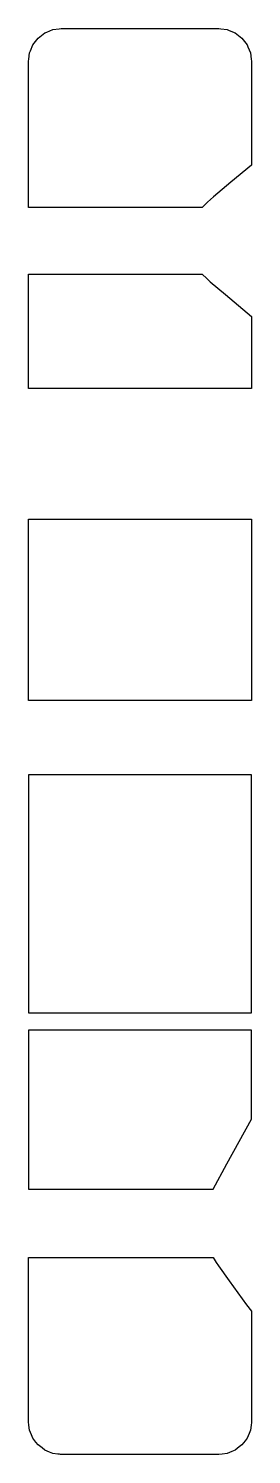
# Model space of a CAD drawing. Header units: metres. Extents: x 2.4 to 16, y -16 to 71.
import ezdxf

# ---------------------------------------------------------------- set-up
doc = ezdxf.new("R2010")
doc.units = ezdxf.units.M

msp = doc.modelspace()

# ---------------------------------------------------------------- linework, layer by layer
for p, q in [((2.986, 70.414), (3.084, 70.49)), ((3.084, 70.49), (3.4, 70.732)), ((3.4, 70.732), (3.515, 70.78)), ((3.515, 70.78), (3.882, 70.932)), ((3.882, 70.932), (4.277, 70.984)), ((4.277, 70.984), (4.4, 71)), ((4.4, 71), (5.422, 71)), ((5.422, 71), (13.881, 71)), ((13.881, 71), (14, 71)), ((14, 71), (14.133, 70.983)), ((14.133, 70.983), (14.518, 70.932)), ((14.518, 70.932), (14.641, 70.881)), ((14.641, 70.881), (15, 70.732)), ((15, 70.732), (15.106, 70.651)), ((15.106, 70.651), (15.414, 70.414)), ((2.468, 69.518), (2.516, 69.632)), ((2.516, 69.632), (2.668, 70)), ((2.668, 70), (2.743, 70.098)), ((2.743, 70.098), (2.986, 70.414)), ((15.414, 70.414), (15.496, 70.308)), ((15.496, 70.308), (15.732, 70)), ((15.732, 70), (15.783, 69.876)), ((15.783, 69.876), (15.932, 69.518)), ((2.4, 69), (2.416, 69.123)), ((2.4, 60.321), (2.4, 69)), ((2.416, 69.123), (2.468, 69.518)), ((15.932, 69.518), (15.983, 69.133)), ((15.983, 69.133), (16, 69)), ((16, 69), (16, 65.419)), ((16, 65.419), (16, 64.99)), ((16, 64.99), (16, 63.97)), ((16, 63.97), (16, 62.659)), ((16, 63.97), (16, 63.97)), ((16, 62.659), (14.739, 61.63)), ((14.739, 61.63), (13.692, 60.737)), ((2.4, 60.089), (2.4, 60.321)), ((5.827, 60.089), (2.4, 60.089)), ((13, 60.089), (5.827, 60.089)), ((13.319, 60.405), (13, 60.089)), ((13.692, 60.737), (13.319, 60.405)), ((2.4, 55.807), (2.4, 56.015)), ((2.4, 56.015), (9.573, 56.015)), ((2.4, 49.416), (2.4, 55.807)), ((9.573, 56.015), (13, 56.015)), ((13, 56.015), (13.271, 55.746)), ((13.271, 55.746), (13.484, 55.547)), ((13.484, 55.547), (14.409, 54.766)), ((14.409, 54.766), (16, 53.424)), ((16, 53.424), (16, 50.184)), ((16, 50.184), (16, 49.894)), ((16, 50.184), (16, 50.184)), ((16, 49.894), (16, 49.047)), ((2.4, 49.316), (2.4, 49.416)), ((2.4, 49.047), (2.4, 49.316)), ((14.945, 49.047), (2.4, 49.047)), ((16, 49.047), (14.945, 49.047)), ((2.4, 40.76), (2.4, 41.058)), ((2.4, 41.058), (3.455, 41.058)), ((3.455, 41.058), (16, 41.058)), ((16, 41.058), (16, 40.387)), ((2.4, 40.387), (2.4, 40.76)), ((2.4, 36.633), (2.4, 40.387)), ((16, 40.387), (16, 34.13)), ((16, 40.387), (16, 40.387)), ((2.4, 34.13), (2.4, 36.633)), ((2.4, 32.25), (2.4, 34.13)), ((16, 34.13), (16, 29.994)), ((2.4, 29.994), (2.4, 32.25)), ((9.505, 29.994), (2.4, 29.994)), ((16, 29.994), (9.505, 29.994)), ((8.895, 25.47), (2.4, 25.47)), ((2.4, 25.47), (2.4, 23.632)), ((16, 25.47), (8.895, 25.47)), ((16, 21.334), (16, 25.47)), ((2.4, 23.632), (2.4, 21.334)), ((2.4, 21.334), (2.4, 19.659)), ((16, 18.542), (16, 21.334)), ((2.4, 19.659), (2.4, 18.542)), ((2.4, 18.542), (2.4, 15.087)), ((16, 10.942), (16, 18.542)), ((2.4, 15.087), (2.4, 10.942)), ((2.4, 10.942), (4.065, 10.942)), ((4.065, 10.942), (16, 10.942)), ((16, 10.942), (16, 10.942)), ((14.335, 9.881), (2.4, 9.881)), ((2.4, 9.881), (2.4, 6.461)), ((16, 9.881), (14.335, 9.881)), ((16, 9.612), (16, 9.881)), ((16, 4.466), (16, 9.612)), ((2.4, 6.461), (2.4, 2.576)), ((14.501, 1.724), (16, 4.466)), ((16, 4.466), (16, 4.466)), ((2.4, 2.576), (2.4, 0.178)), ((13.656, 0.178), (14.501, 1.724)), ((2.4, 0.178), (4.727, 0.178)), ((4.727, 0.178), (13.656, 0.178)), ((2.4, -4.424), (2.4, -3.985)), ((2.4, -3.985), (9.91, -3.985)), ((9.91, -3.985), (13.656, -3.985)), ((13.656, -3.985), (13.847, -4.294)), ((13.847, -4.294), (13.981, -4.495)), ((2.4, -13.962), (2.4, -4.424)), ((13.981, -4.495), (14.639, -5.408)), ((14.639, -5.408), (15.706, -6.872)), ((15.706, -6.872), (16, -7.253)), ((16, -7.253), (16, -7.388)), ((16, -7.388), (16, -8.183)), ((16, -7.388), (16, -7.388)), ((16, -8.183), (16, -14)), ((2.4, -14), (2.4, -13.962)), ((2.428, -14.216), (2.4, -14)), ((2.468, -14.518), (2.428, -14.216)), ((2.585, -14.799), (2.468, -14.518)), ((15.852, -14.711), (15.732, -15)), ((15.932, -14.518), (15.852, -14.711)), ((15.973, -14.207), (15.932, -14.518)), ((15.997, -14.053), (15.973, -14.207)), ((16, -14), (15.997, -14.053)), ((2.668, -15), (2.585, -14.799)), ((2.853, -15.242), (2.668, -15)), ((2.986, -15.414), (2.853, -15.242)), ((3.227, -15.6), (2.986, -15.414)), ((3.4, -15.732), (3.227, -15.6)), ((15.249, -15.541), (15, -15.732)), ((15.414, -15.414), (15.249, -15.541)), ((15.605, -15.166), (15.414, -15.414)), ((15.732, -15), (15.605, -15.166)), ((3.682, -15.849), (3.4, -15.732)), ((3.882, -15.932), (3.682, -15.849)), ((4.184, -15.972), (3.882, -15.932)), ((4.292, -15.986), (4.184, -15.972)), ((4.351, -15.996), (4.292, -15.986)), ((4.4, -16), (4.351, -15.996)), ((6.32, -16), (4.4, -16)), ((14, -16), (6.32, -16)), ((14.207, -15.973), (14, -16)), ((14.518, -15.932), (14.207, -15.973)), ((14.807, -15.812), (14.518, -15.932)), ((15, -15.732), (14.807, -15.812))]:
    msp.add_line(p, q)

doc.saveas('drawing.dxf')
